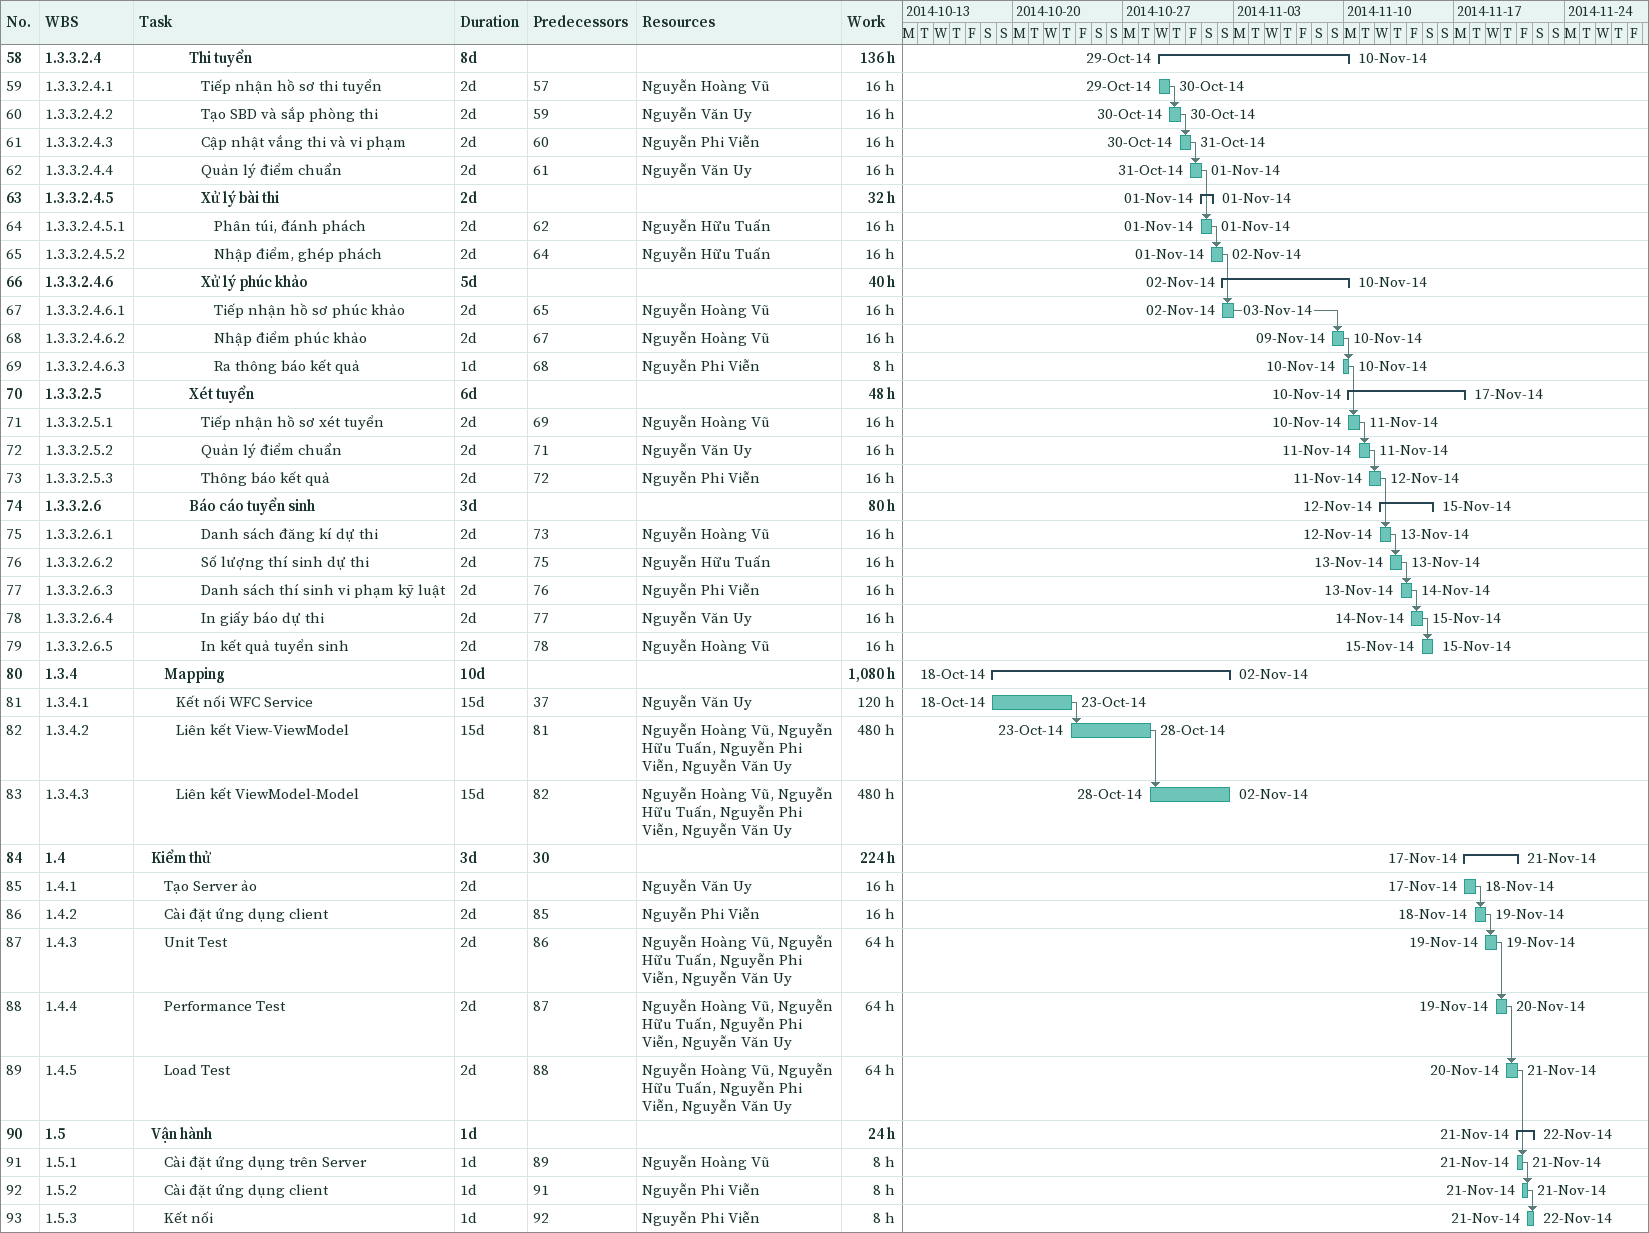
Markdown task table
| ID | WBS | Task | Duration | Start | Finish | Predecessors | Resources | Work (h) |
|---|---|---|---|---|---|---|---|---|
| 58 | 1.3.3.2.4 | **Thi tuyển** | 8d | 2014-10-29 | 2014-11-10 |  |  | 136 |
| 59 | 1.3.3.2.4.1 | Tiếp nhận hồ sơ thi tuyển | 2d | 2014-10-29 | 2014-10-30 | 57 | Nguyễn Hoàng Vũ | 16 |
| 60 | 1.3.3.2.4.2 | Tạo SBD và sắp phòng thi | 2d | 2014-10-30 | 2014-10-30 | 59 | Nguyễn Văn Uy | 16 |
| 61 | 1.3.3.2.4.3 | Cập nhật vắng thi và vi phạm | 2d | 2014-10-30 | 2014-10-31 | 60 | Nguyễn Phi Viễn | 16 |
| 62 | 1.3.3.2.4.4 | Quản lý điểm chuẩn | 2d | 2014-10-31 | 2014-11-01 | 61 | Nguyễn Văn Uy | 16 |
| 63 | 1.3.3.2.4.5 | **Xử lý bài thi** | 2d | 2014-11-01 | 2014-11-01 |  |  | 32 |
| 64 | 1.3.3.2.4.5.1 | Phân túi, đánh phách | 2d | 2014-11-01 | 2014-11-01 | 62 | Nguyễn Hữu Tuấn | 16 |
| 65 | 1.3.3.2.4.5.2 | Nhập điểm, ghép phách | 2d | 2014-11-01 | 2014-11-02 | 64 | Nguyễn Hữu Tuấn | 16 |
| 66 | 1.3.3.2.4.6 | **Xử lý phúc khảo** | 5d | 2014-11-02 | 2014-11-10 |  |  | 40 |
| 67 | 1.3.3.2.4.6.1 | Tiếp nhận hồ sơ phúc khảo | 2d | 2014-11-02 | 2014-11-03 | 65 | Nguyễn Hoàng Vũ | 16 |
| 68 | 1.3.3.2.4.6.2 | Nhập điểm phúc khảo | 2d | 2014-11-09 | 2014-11-10 | 67 | Nguyễn Hoàng Vũ | 16 |
| 69 | 1.3.3.2.4.6.3 | Ra thông báo kết quả | 1d | 2014-11-10 | 2014-11-10 | 68 | Nguyễn Phi Viễn | 8 |
| 70 | 1.3.3.2.5 | **Xét tuyển** | 6d | 2014-11-10 | 2014-11-17 |  |  | 48 |
| 71 | 1.3.3.2.5.1 | Tiếp nhận hồ sơ xét tuyển | 2d | 2014-11-10 | 2014-11-11 | 69 | Nguyễn Hoàng Vũ | 16 |
| 72 | 1.3.3.2.5.2 | Quản lý điểm chuẩn | 2d | 2014-11-11 | 2014-11-11 | 71 | Nguyễn Văn Uy | 16 |
| 73 | 1.3.3.2.5.3 | Thông báo kết quả | 2d | 2014-11-11 | 2014-11-12 | 72 | Nguyễn Phi Viễn | 16 |
| 74 | 1.3.3.2.6 | **Báo cáo tuyển sinh** | 3d | 2014-11-12 | 2014-11-15 |  |  | 80 |
| 75 | 1.3.3.2.6.1 | Danh sách đăng kí dự thi | 2d | 2014-11-12 | 2014-11-13 | 73 | Nguyễn Hoàng Vũ | 16 |
| 76 | 1.3.3.2.6.2 | Số lượng thí sinh dự thi | 2d | 2014-11-13 | 2014-11-13 | 75 | Nguyễn Hữu Tuấn | 16 |
| 77 | 1.3.3.2.6.3 | Danh sách thí sinh vi phạm kỹ luật | 2d | 2014-11-13 | 2014-11-14 | 76 | Nguyễn Phi Viễn | 16 |
| 78 | 1.3.3.2.6.4 | In giấy báo dự thi | 2d | 2014-11-14 | 2014-11-15 | 77 | Nguyễn Văn Uy | 16 |
| 79 | 1.3.3.2.6.5 | In kết quả tuyển sinh | 2d | 2014-11-15 | 2014-11-15 | 78 | Nguyễn Hoàng Vũ | 16 |
| 80 | 1.3.4 | **Mapping** | 10d | 2014-10-18 | 2014-11-02 |  |  | 1080 |
| 81 | 1.3.4.1 | Kết nối WFC Service | 15d | 2014-10-18 | 2014-10-23 | 37 | Nguyễn Văn Uy | 120 |
| 82 | 1.3.4.2 | Liên kết View-ViewModel | 15d | 2014-10-23 | 2014-10-28 | 81 | Nguyễn Hoàng Vũ, Nguyễn Hữu Tuấn, Nguyễn Phi Viễn, Nguyễn Văn Uy | 480 |
| 83 | 1.3.4.3 | Liên kết ViewModel-Model | 15d | 2014-10-28 | 2014-11-02 | 82 | Nguyễn Hoàng Vũ, Nguyễn Hữu Tuấn, Nguyễn Phi Viễn, Nguyễn Văn Uy | 480 |
| 84 | 1.4 | **Kiểm thử** | 3d | 2014-11-17 | 2014-11-21 | 30 |  | 224 |
| 85 | 1.4.1 | Tạo Server ảo | 2d | 2014-11-17 | 2014-11-18 |  | Nguyễn Văn Uy | 16 |
| 86 | 1.4.2 | Cài đặt ứng dụng client | 2d | 2014-11-18 | 2014-11-19 | 85 | Nguyễn Phi Viễn | 16 |
| 87 | 1.4.3 | Unit Test | 2d | 2014-11-19 | 2014-11-19 | 86 | Nguyễn Hoàng Vũ, Nguyễn Hữu Tuấn, Nguyễn Phi Viễn, Nguyễn Văn Uy | 64 |
| 88 | 1.4.4 | Performance Test | 2d | 2014-11-19 | 2014-11-20 | 87 | Nguyễn Hoàng Vũ, Nguyễn Hữu Tuấn, Nguyễn Phi Viễn, Nguyễn Văn Uy | 64 |
| 89 | 1.4.5 | Load Test | 2d | 2014-11-20 | 2014-11-21 | 88 | Nguyễn Hoàng Vũ, Nguyễn Hữu Tuấn, Nguyễn Phi Viễn, Nguyễn Văn Uy | 64 |
| 90 | 1.5 | **Vận hành** | 1d | 2014-11-21 | 2014-11-22 |  |  | 24 |
| 91 | 1.5.1 | Cài đặt ứng dụng trên Server | 1d | 2014-11-21 | 2014-11-21 | 89 | Nguyễn Hoàng Vũ | 8 |
| 92 | 1.5.2 | Cài đặt ứng dụng client | 1d | 2014-11-21 | 2014-11-21 | 91 | Nguyễn Phi Viễn | 8 |
| 93 | 1.5.3 | Kết nối | 1d | 2014-11-21 | 2014-11-22 | 92 | Nguyễn Phi Viễn | 8 |
